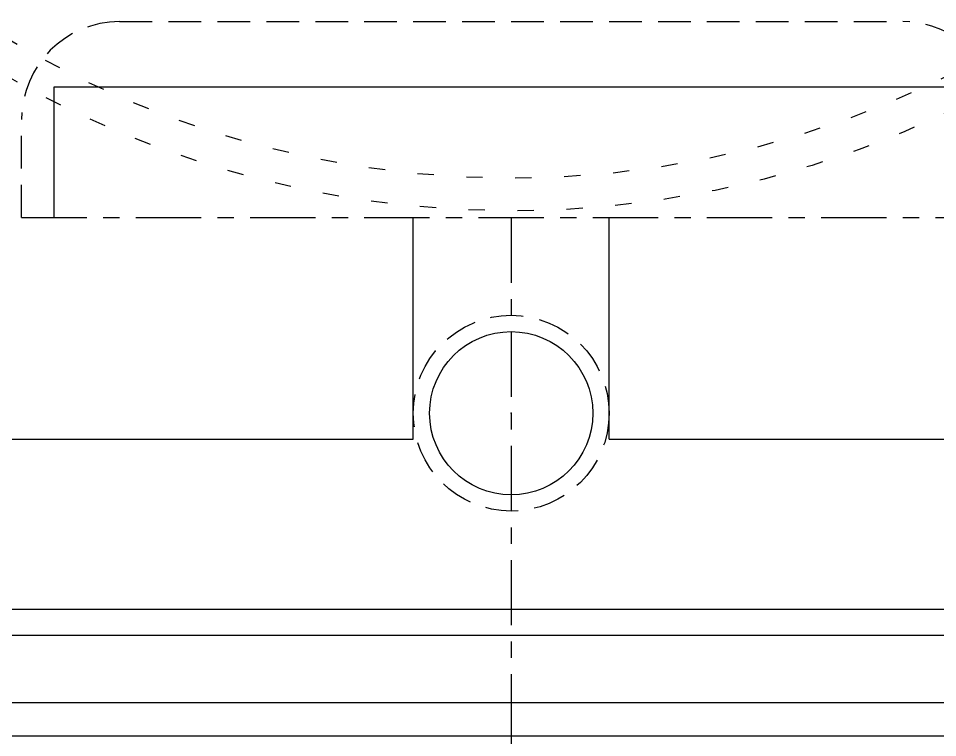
# Model space of a CAD drawing. Extents: x -554 to 592, y -350 to 391.
# Drawn here: x -42.55 to -28.47, y 241.43 to 252.45 of the extents above; entities that cross this region are included whole.
import ezdxf

# ---------------------------------------------------------------- set-up
doc = ezdxf.new("R2010")
doc.units = 0
for name, pattern in [('CENTER', [1.75, 1, -0.25, 0.25, -0.25]), ('DASHED', [0.75, 0.5, -0.25]), ('DOT', [0.75, 0.25, -0.5])]:
    doc.linetypes.add(name, pattern=pattern)
for name, color, linetype in [('L13', 7, 'CONTINUOUS'), ('L4', 7, 'CONTINUOUS'), ('L5', 7, 'CONTINUOUS'), ('L8', 7, 'CONTINUOUS')]:
    doc.layers.add(name, color=color, linetype=linetype)

msp = doc.modelspace()

# ---------------------------------------------------------------- linework, layer by layer
at = {"layer": 'L13', "color": 2, "linetype": 'DOT'}
msp.add_circle((-35, 265), 15, dxfattribs=at)
at = {"layer": 'L4', "color": 251, "linetype": 'CENTER'}
for p, q in [((-35, 249.4), (-35, 241.969002)), ((-35, 241.969002), (-35, 181.5))]:
    msp.add_line(p, q, dxfattribs=at)
at = {"layer": 'L4', "color": 7, "linetype": 'CONTINUOUS'}
msp.add_line((-44.945, 241.969002), (-25.055004, 241.969002), dxfattribs=at)
at = {"layer": 'L4', "color": 251, "linetype": 'CONTINUOUS'}
msp.add_line((-45.455, 241.459002), (-24.545, 241.459002), dxfattribs=at)
at = {"layer": 'L5', "color": 7, "linetype": 'DASHED'}
for p, q in [((-41, 252.4), (-29, 252.4)), ((-42.5, 249.4), (-42.5, 250.9))]:
    msp.add_line(p, q, dxfattribs=at)
at = {"layer": 'L5', "color": 136, "linetype": 'CONTINUOUS'}
for p, q in [((-42, 249.4), (-42, 251.4)), ((-42, 251.4), (-28, 251.4)), ((-51, 243.4), (-17, 243.4))]:
    msp.add_line(p, q, dxfattribs=at)
at = {"layer": 'L5', "color": 4, "linetype": 'CENTER'}
msp.add_line((-49.5, 249.4), (-20.5, 249.4), dxfattribs=at)
at = {"layer": 'L5', "color": 4, "linetype": 'CONTINUOUS'}
for p, q in [((-36.5, 246), (-36.5, 249.4)), ((-33.5, 246), (-33.5, 249.4))]:
    msp.add_line(p, q, dxfattribs=at)
at = {"layer": 'L5', "color": 3, "linetype": 'CONTINUOUS'}
for p, q in [((-44.955, 246), (-36.5, 246)), ((-33.5, 246), (-25.045, 246)), ((-44.955, 243), (-25.045, 243))]:
    msp.add_line(p, q, dxfattribs=at)
at = {"layer": 'L5', "color": 7, "linetype": 'DASHED'}
msp.add_circle((-35, 246.4), 1.5, dxfattribs=at)
at = {"layer": 'L5', "color": 4, "linetype": 'CONTINUOUS'}
msp.add_circle((-35, 246.4), 1.25, dxfattribs=at)
at = {"layer": 'L5', "color": 7, "linetype": 'DASHED'}
for centre, start, end in [((-41, 250.9), 90, 180), ((-29, 250.9), 0, 90)]:
    msp.add_arc(centre, 1.5, start, end, dxfattribs=at)
at = {"layer": 'L5', "color": 7}
msp.add_point((-35, 246.4), dxfattribs=at)
at = {"layer": 'L8', "color": 2, "linetype": 'DOT'}
msp.add_circle((-35, 265), 15.5, dxfattribs=at)

doc.saveas('drawing.dxf')
